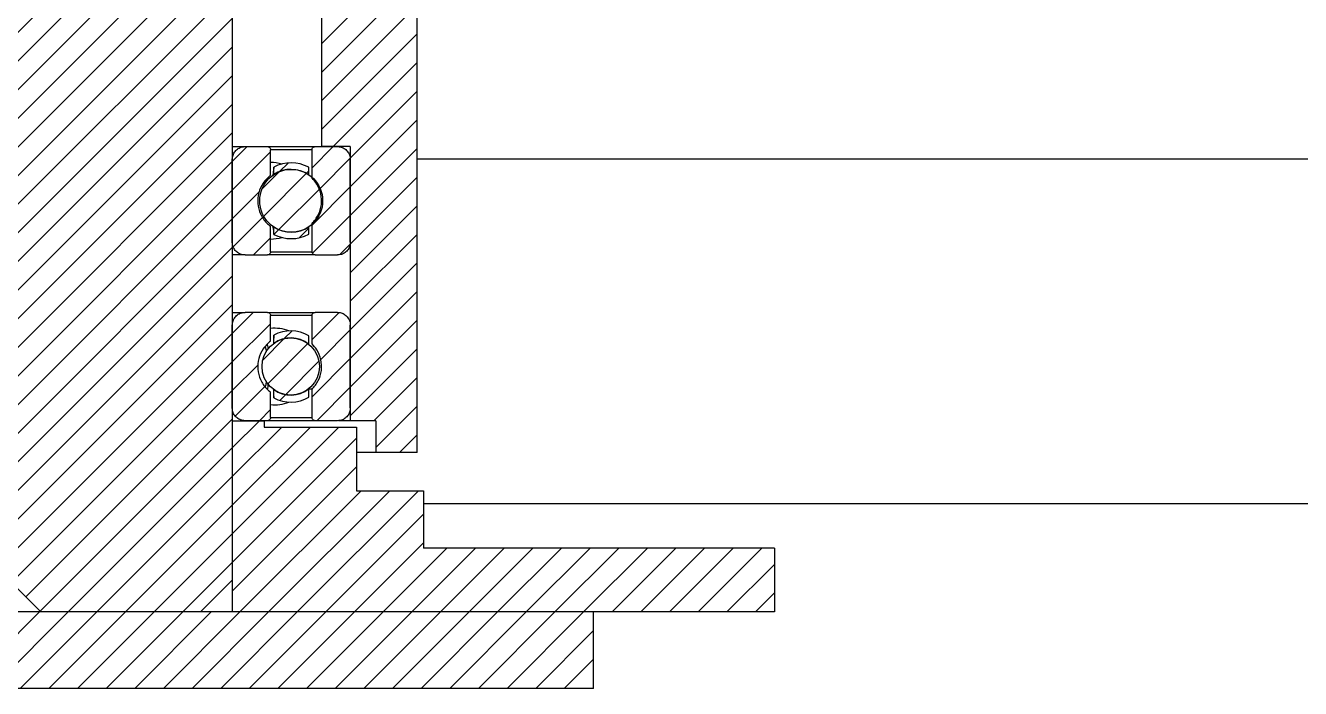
# Model space of a CAD drawing. Header units: millimetres. Extents: x -816 to 2660, y 734 to 4049.
# Drawn here: x -330.7 to -130.8, y 3521 to 3625 of the extents above; entities that cross this region are included whole.
import ezdxf

# ---------------------------------------------------------------- set-up
doc = ezdxf.new("R2010")
doc.units = ezdxf.units.MM

msp = doc.modelspace()

# ---------------------------------------------------------------- hatches: boundary and pattern name
at = {"linetype": 'Continuous', "lineweight": 18}
h = msp.add_hatch(dxfattribs=at)
h.set_pattern_fill('ANSI31', style=0)
edge = h.paths.add_edge_path(flags=0)
edge.add_line((-298.28, 3538), (-298.28, 3752))
edge.add_line((-298.28, 3752), (-333.28, 3752))
edge.add_line((-333.28, 3752), (-333.28, 3538))
edge.add_spline(control_points=[(-333.28, 3538), (-331.61, 3536.33), (-329.95, 3534.66), (-328.28, 3533)], knot_values=[0.042214, 0.042214, 0.042214, 0.042214, 0.049285, 0.049285, 0.049285, 0.049285], weights=[1, 1, 1, 1], degree=3, periodic=0)
edge.add_line((-328.28, 3533), (-303.28, 3533))
edge.add_spline(control_points=[(-303.28, 3533), (-301.61, 3534.66), (-299.95, 3536.33), (-298.28, 3538)], knot_values=[0.084611, 0.084611, 0.084611, 0.084611, 0.09167, 0.09167, 0.09167, 0.09167], weights=[1, 1, 1, 1], degree=3, periodic=0)
h = msp.add_hatch(dxfattribs=at)
h.set_pattern_fill('ANSI31', style=0)
h.paths.add_polyline_path([(-284.28, 3606), (-279.78, 3606), (-279.78, 3563), (-275.78, 3563), (-275.78, 3558), (-269.28, 3558), (-269.28, 3628), (-272.28, 3628), (-272.28, 3678), (-279.78, 3678), (-279.78, 3635), (-284.28, 3635)], flags=0)
h = msp.add_hatch(dxfattribs=at)
h.set_pattern_fill('ANSI31', style=0)
edge = h.paths.add_edge_path(flags=0)
edge.add_line((-298.28, 3604), (-298.28, 3591))
edge.add_spline(control_points=[(-298.28, 3591), (-298.28, 3590.93), (-298.28, 3590.86), (-298.27, 3590.79), (-298.24, 3590.56), (-298.18, 3590.34), (-298.09, 3590.14), (-297.99, 3589.94), (-297.86, 3589.75), (-297.7, 3589.59), (-297.54, 3589.43), (-297.36, 3589.3), (-297.16, 3589.2), (-296.95, 3589.1), (-296.73, 3589.04), (-296.51, 3589.01), (-296.43, 3589), (-296.36, 3589), (-296.28, 3589)], knot_values=[0, 0, 0, 0, 0.000211, 0.000211, 0.000211, 0.000891, 0.000891, 0.000891, 0.001571, 0.001571, 0.001571, 0.002252, 0.002252, 0.002252, 0.002932, 0.002932, 0.002932, 0.003165, 0.003165, 0.003165, 0.003165], weights=[1, 1, 1, 1, 1, 1, 1, 1, 1, 1, 1, 1, 1, 1, 1, 1, 1, 1, 1], degree=3, periodic=0)
edge.add_line((-296.28, 3589), (-292.78, 3589))
edge.add_spline(control_points=[(-292.78, 3589), (-292.73, 3589), (-292.69, 3589), (-292.65, 3589.01), (-292.59, 3589.03), (-292.54, 3589.05), (-292.49, 3589.09), (-292.45, 3589.12), (-292.41, 3589.16), (-292.37, 3589.2), (-292.34, 3589.25), (-292.32, 3589.3), (-292.3, 3589.35), (-292.29, 3589.4), (-292.28, 3589.45), (-292.28, 3589.5)], knot_values=[0.000813, 0.000813, 0.000813, 0.000813, 0.00095, 0.00095, 0.00095, 0.001119, 0.001119, 0.001119, 0.001289, 0.001289, 0.001289, 0.001458, 0.001458, 0.001458, 0.001602, 0.001602, 0.001602, 0.001602], weights=[1, 1, 1, 1, 1, 1, 1, 1, 1, 1, 1, 1, 1, 1, 1, 1], degree=3, periodic=0)
edge.add_line((-292.28, 3589.5), (-292.28, 3593.5))
edge.add_spline(control_points=[(-292.28, 3593.5), (-292.5, 3593.66), (-292.71, 3593.85), (-292.91, 3594.05), (-293.29, 3594.46), (-293.61, 3594.94), (-293.84, 3595.45), (-294.07, 3595.96), (-294.21, 3596.52), (-294.26, 3597.07), (-294.31, 3597.63), (-294.26, 3598.2), (-294.12, 3598.75), (-293.98, 3599.29), (-293.75, 3599.81), (-293.43, 3600.28), (-293.12, 3600.74), (-292.73, 3601.16), (-292.28, 3601.5)], knot_values=[0, 0, 0, 0, 0.000838, 0.000838, 0.000838, 0.002535, 0.002535, 0.002535, 0.004232, 0.004232, 0.004232, 0.00593, 0.00593, 0.00593, 0.007627, 0.007627, 0.007627, 0.009323, 0.009323, 0.009323, 0.009323], weights=[1, 1, 1, 1, 1, 1, 1, 1, 1, 1, 1, 1, 1, 1, 1, 1, 1, 1, 1], degree=3, periodic=0)
edge.add_line((-292.28, 3601.5), (-292.28, 3605.5))
edge.add_spline(control_points=[(-292.28, 3605.5), (-292.28, 3605.52), (-292.28, 3605.55), (-292.29, 3605.57), (-292.29, 3605.63), (-292.31, 3605.68), (-292.34, 3605.73), (-292.37, 3605.78), (-292.4, 3605.83), (-292.44, 3605.86), (-292.48, 3605.9), (-292.53, 3605.93), (-292.58, 3605.96), (-292.63, 3605.98), (-292.69, 3605.99), (-292.75, 3605.99), (-292.76, 3606), (-292.77, 3606), (-292.78, 3606)], knot_values=[0.000025, 0.000025, 0.000025, 0.000025, 0.000103, 0.000103, 0.000103, 0.000272, 0.000272, 0.000272, 0.000442, 0.000442, 0.000442, 0.000611, 0.000611, 0.000611, 0.00078, 0.00078, 0.00078, 0.000813, 0.000813, 0.000813, 0.000813], weights=[1, 1, 1, 1, 1, 1, 1, 1, 1, 1, 1, 1, 1, 1, 1, 1, 1, 1, 1], degree=3, periodic=0)
edge.add_line((-292.78, 3606), (-296.28, 3606))
edge.add_spline(control_points=[(-296.28, 3606), (-296.43, 3606), (-296.58, 3605.98), (-296.72, 3605.95), (-296.94, 3605.9), (-297.15, 3605.81), (-297.34, 3605.69), (-297.53, 3605.57), (-297.7, 3605.42), (-297.84, 3605.25), (-297.98, 3605.07), (-298.09, 3604.87), (-298.17, 3604.66), (-298.24, 3604.45), (-298.28, 3604.22), (-298.28, 3604)], knot_values=[0.003165, 0.003165, 0.003165, 0.003165, 0.003612, 0.003612, 0.003612, 0.004292, 0.004292, 0.004292, 0.004973, 0.004973, 0.004973, 0.005653, 0.005653, 0.005653, 0.006333, 0.006333, 0.006333, 0.006333], weights=[1, 1, 1, 1, 1, 1, 1, 1, 1, 1, 1, 1, 1, 1, 1, 1], degree=3, periodic=0)
h = msp.add_hatch(dxfattribs=at)
h.set_pattern_fill('ANSI31', style=0)
edge = h.paths.add_edge_path(flags=0)
edge.add_spline(control_points=[(-281.78, 3589), (-281.63, 3589), (-281.48, 3589.01), (-281.34, 3589.04), (-281.12, 3589.09), (-280.91, 3589.18), (-280.72, 3589.3), (-280.53, 3589.42), (-280.36, 3589.57), (-280.22, 3589.75), (-280.08, 3589.92), (-279.97, 3590.12), (-279.89, 3590.33), (-279.82, 3590.55), (-279.78, 3590.77), (-279.78, 3591)], knot_values=[0.003165, 0.003165, 0.003165, 0.003165, 0.003612, 0.003612, 0.003612, 0.004292, 0.004292, 0.004292, 0.004973, 0.004973, 0.004973, 0.005653, 0.005653, 0.005653, 0.006333, 0.006333, 0.006333, 0.006333], weights=[1, 1, 1, 1, 1, 1, 1, 1, 1, 1, 1, 1, 1, 1, 1, 1], degree=3, periodic=0)
edge.add_line((-279.78, 3591), (-279.78, 3604))
edge.add_spline(control_points=[(-279.78, 3604), (-279.78, 3604.07), (-279.78, 3604.14), (-279.79, 3604.21), (-279.81, 3604.43), (-279.88, 3604.65), (-279.97, 3604.85), (-280.07, 3605.05), (-280.2, 3605.24), (-280.36, 3605.4), (-280.52, 3605.56), (-280.7, 3605.7), (-280.9, 3605.79), (-281.1, 3605.89), (-281.33, 3605.96), (-281.55, 3605.98), (-281.62, 3605.99), (-281.7, 3606), (-281.78, 3606)], knot_values=[0, 0, 0, 0, 0.000211, 0.000211, 0.000211, 0.000891, 0.000891, 0.000891, 0.001571, 0.001571, 0.001571, 0.002252, 0.002252, 0.002252, 0.002932, 0.002932, 0.002932, 0.003165, 0.003165, 0.003165, 0.003165], weights=[1, 1, 1, 1, 1, 1, 1, 1, 1, 1, 1, 1, 1, 1, 1, 1, 1, 1, 1], degree=3, periodic=0)
edge.add_line((-281.78, 3606), (-285.28, 3606))
edge.add_spline(control_points=[(-285.28, 3606), (-285.32, 3606), (-285.37, 3605.99), (-285.41, 3605.98), (-285.47, 3605.96), (-285.52, 3605.94), (-285.57, 3605.91), (-285.61, 3605.87), (-285.65, 3605.83), (-285.69, 3605.79), (-285.72, 3605.74), (-285.74, 3605.69), (-285.76, 3605.64), (-285.77, 3605.59), (-285.78, 3605.54), (-285.78, 3605.5)], knot_values=[0.000813, 0.000813, 0.000813, 0.000813, 0.00095, 0.00095, 0.00095, 0.001119, 0.001119, 0.001119, 0.001289, 0.001289, 0.001289, 0.001458, 0.001458, 0.001458, 0.001602, 0.001602, 0.001602, 0.001602], weights=[1, 1, 1, 1, 1, 1, 1, 1, 1, 1, 1, 1, 1, 1, 1, 1], degree=3, periodic=0)
edge.add_line((-285.78, 3605.5), (-285.78, 3601.07))
edge.add_spline(control_points=[(-285.78, 3601.07), (-285.49, 3600.79), (-285.24, 3600.47), (-285.03, 3600.13), (-284.73, 3599.65), (-284.52, 3599.12), (-284.4, 3598.57), (-284.28, 3598.02), (-284.25, 3597.45), (-284.32, 3596.89), (-284.38, 3596.34), (-284.55, 3595.79), (-284.8, 3595.28), (-285.04, 3594.78), (-285.38, 3594.32), (-285.78, 3593.93)], knot_values=[-0.000001, -0.000001, -0.000001, -0.000001, 0.001194, 0.001194, 0.001194, 0.002872, 0.002872, 0.002872, 0.004551, 0.004551, 0.004551, 0.006229, 0.006229, 0.006229, 0.007908, 0.007908, 0.007908, 0.007908], weights=[1, 1, 1, 1, 1, 1, 1, 1, 1, 1, 1, 1, 1, 1, 1, 1], degree=3, periodic=0)
edge.add_line((-285.78, 3593.93), (-285.78, 3589.5))
edge.add_spline(control_points=[(-285.78, 3589.5), (-285.78, 3589.47), (-285.78, 3589.44), (-285.77, 3589.42), (-285.76, 3589.36), (-285.75, 3589.31), (-285.72, 3589.26), (-285.69, 3589.21), (-285.66, 3589.16), (-285.62, 3589.13), (-285.58, 3589.09), (-285.53, 3589.06), (-285.48, 3589.04), (-285.42, 3589.01), (-285.37, 3589), (-285.31, 3589), (-285.3, 3589), (-285.29, 3589), (-285.28, 3589)], knot_values=[0.000025, 0.000025, 0.000025, 0.000025, 0.000103, 0.000103, 0.000103, 0.000272, 0.000272, 0.000272, 0.000442, 0.000442, 0.000442, 0.000611, 0.000611, 0.000611, 0.00078, 0.00078, 0.00078, 0.000813, 0.000813, 0.000813, 0.000813], weights=[1, 1, 1, 1, 1, 1, 1, 1, 1, 1, 1, 1, 1, 1, 1, 1, 1, 1, 1], degree=3, periodic=0)
edge.add_line((-285.28, 3589), (-281.78, 3589))
h = msp.add_hatch(dxfattribs=at)
h.set_pattern_fill('ANSI31', style=0)
edge = h.paths.add_edge_path(flags=0)
edge.add_line((-291.78, 3602.77), (-291.78, 3601.59))
edge.add_arc((-289.04, 3597.5), 4.93, 55.8813, 123.7392, ccw=False)
edge.add_line((-286.28, 3601.57), (-286.28, 3602.75))
edge.add_arc((-289.04, 3597.5), 5.94, 62.2701, 117.4352)
h = msp.add_hatch(dxfattribs=at)
h.set_pattern_fill('ANSI31', style=0)
edge = h.paths.add_edge_path(flags=0)
edge.add_arc((-289.04, 3597.5), 4.93, 0, 360)
h = msp.add_hatch(dxfattribs=at)
h.set_pattern_fill('ANSI31', style=0)
edge = h.paths.add_edge_path(flags=0)
edge.add_line((-286.28, 3592.24), (-286.28, 3593.42))
edge.add_arc((-289.04, 3597.5), 4.93, 236.2608, 304.1187, ccw=False)
edge.add_line((-291.78, 3593.4), (-291.78, 3592.22))
edge.add_arc((-289.04, 3597.5), 5.94, 242.5648, 297.7299)
h = msp.add_hatch(dxfattribs=at)
h.set_pattern_fill('ANSI31', style=0)
edge = h.paths.add_edge_path(flags=0)
edge.add_line((-298.28, 3578), (-298.28, 3565))
edge.add_spline(control_points=[(-298.28, 3565), (-298.28, 3564.85), (-298.26, 3564.7), (-298.23, 3564.56), (-298.18, 3564.34), (-298.09, 3564.12), (-297.98, 3563.94), (-297.86, 3563.75), (-297.7, 3563.57), (-297.53, 3563.43), (-297.35, 3563.29), (-297.15, 3563.18), (-296.94, 3563.11), (-296.73, 3563.03), (-296.5, 3563), (-296.28, 3563)], knot_values=[0, 0, 0, 0, 0.000443, 0.000443, 0.000443, 0.00112, 0.00112, 0.00112, 0.001797, 0.001797, 0.001797, 0.002474, 0.002474, 0.002474, 0.00315, 0.00315, 0.00315, 0.00315], weights=[1, 1, 1, 1, 1, 1, 1, 1, 1, 1, 1, 1, 1, 1, 1, 1], degree=3, periodic=0)
edge.add_line((-296.28, 3563), (-292.78, 3563))
edge.add_spline(control_points=[(-292.78, 3563), (-292.73, 3563), (-292.69, 3563), (-292.65, 3563.01), (-292.59, 3563.03), (-292.54, 3563.05), (-292.49, 3563.09), (-292.45, 3563.12), (-292.41, 3563.16), (-292.37, 3563.2), (-292.34, 3563.25), (-292.32, 3563.3), (-292.3, 3563.35), (-292.29, 3563.4), (-292.28, 3563.45), (-292.28, 3563.5)], knot_values=[0.000813, 0.000813, 0.000813, 0.000813, 0.00095, 0.00095, 0.00095, 0.001119, 0.001119, 0.001119, 0.001289, 0.001289, 0.001289, 0.001458, 0.001458, 0.001458, 0.001602, 0.001602, 0.001602, 0.001602], weights=[1, 1, 1, 1, 1, 1, 1, 1, 1, 1, 1, 1, 1, 1, 1, 1], degree=3, periodic=0)
edge.add_line((-292.28, 3563.5), (-292.28, 3567.5))
edge.add_spline(control_points=[(-292.28, 3567.5), (-292.5, 3567.66), (-292.71, 3567.85), (-292.91, 3568.05), (-293.29, 3568.46), (-293.61, 3568.94), (-293.84, 3569.45), (-294.07, 3569.96), (-294.21, 3570.52), (-294.26, 3571.07), (-294.31, 3571.63), (-294.26, 3572.2), (-294.12, 3572.75), (-293.98, 3573.29), (-293.75, 3573.81), (-293.43, 3574.28), (-293.12, 3574.74), (-292.73, 3575.16), (-292.28, 3575.5)], knot_values=[0, 0, 0, 0, 0.000838, 0.000838, 0.000838, 0.002535, 0.002535, 0.002535, 0.004232, 0.004232, 0.004232, 0.00593, 0.00593, 0.00593, 0.007627, 0.007627, 0.007627, 0.009323, 0.009323, 0.009323, 0.009323], weights=[1, 1, 1, 1, 1, 1, 1, 1, 1, 1, 1, 1, 1, 1, 1, 1, 1, 1, 1], degree=3, periodic=0)
edge.add_line((-292.28, 3575.5), (-292.28, 3579.5))
edge.add_spline(control_points=[(-292.28, 3579.5), (-292.28, 3579.52), (-292.28, 3579.55), (-292.29, 3579.57), (-292.29, 3579.63), (-292.31, 3579.68), (-292.34, 3579.73), (-292.37, 3579.78), (-292.4, 3579.83), (-292.44, 3579.86), (-292.48, 3579.9), (-292.53, 3579.93), (-292.58, 3579.96), (-292.63, 3579.98), (-292.69, 3579.99), (-292.75, 3579.99), (-292.76, 3580), (-292.77, 3580), (-292.78, 3580)], knot_values=[0.000025, 0.000025, 0.000025, 0.000025, 0.000103, 0.000103, 0.000103, 0.000272, 0.000272, 0.000272, 0.000442, 0.000442, 0.000442, 0.000611, 0.000611, 0.000611, 0.00078, 0.00078, 0.00078, 0.000813, 0.000813, 0.000813, 0.000813], weights=[1, 1, 1, 1, 1, 1, 1, 1, 1, 1, 1, 1, 1, 1, 1, 1, 1, 1, 1], degree=3, periodic=0)
edge.add_line((-292.78, 3580), (-296.28, 3580))
edge.add_spline(control_points=[(-296.28, 3580), (-296.43, 3580), (-296.58, 3579.98), (-296.72, 3579.95), (-296.94, 3579.9), (-297.15, 3579.81), (-297.34, 3579.69), (-297.53, 3579.57), (-297.7, 3579.42), (-297.84, 3579.25), (-297.98, 3579.07), (-298.09, 3578.87), (-298.17, 3578.66), (-298.24, 3578.45), (-298.28, 3578.22), (-298.28, 3578)], knot_values=[0.000001, 0.000001, 0.000001, 0.000001, 0.000443, 0.000443, 0.000443, 0.00112, 0.00112, 0.00112, 0.001797, 0.001797, 0.001797, 0.002474, 0.002474, 0.002474, 0.003151, 0.003151, 0.003151, 0.003151], weights=[1, 1, 1, 1, 1, 1, 1, 1, 1, 1, 1, 1, 1, 1, 1, 1], degree=3, periodic=0)
h = msp.add_hatch(dxfattribs=at)
h.set_pattern_fill('ANSI31', style=0)
edge = h.paths.add_edge_path(flags=0)
edge.add_spline(control_points=[(-281.78, 3563), (-281.63, 3563), (-281.48, 3563.01), (-281.34, 3563.04), (-281.12, 3563.09), (-280.91, 3563.18), (-280.72, 3563.3), (-280.53, 3563.42), (-280.36, 3563.57), (-280.22, 3563.75), (-280.08, 3563.92), (-279.97, 3564.12), (-279.89, 3564.33), (-279.82, 3564.55), (-279.78, 3564.77), (-279.78, 3565)], knot_values=[0.003165, 0.003165, 0.003165, 0.003165, 0.003612, 0.003612, 0.003612, 0.004292, 0.004292, 0.004292, 0.004973, 0.004973, 0.004973, 0.005653, 0.005653, 0.005653, 0.006333, 0.006333, 0.006333, 0.006333], weights=[1, 1, 1, 1, 1, 1, 1, 1, 1, 1, 1, 1, 1, 1, 1, 1], degree=3, periodic=0)
edge.add_line((-279.78, 3565), (-279.78, 3578))
edge.add_spline(control_points=[(-279.78, 3578), (-279.78, 3578.07), (-279.78, 3578.14), (-279.79, 3578.21), (-279.81, 3578.43), (-279.88, 3578.65), (-279.97, 3578.85), (-280.07, 3579.05), (-280.2, 3579.24), (-280.36, 3579.4), (-280.52, 3579.56), (-280.7, 3579.7), (-280.9, 3579.79), (-281.1, 3579.89), (-281.33, 3579.96), (-281.55, 3579.98), (-281.62, 3579.99), (-281.7, 3580), (-281.78, 3580)], knot_values=[0, 0, 0, 0, 0.000211, 0.000211, 0.000211, 0.000891, 0.000891, 0.000891, 0.001571, 0.001571, 0.001571, 0.002252, 0.002252, 0.002252, 0.002932, 0.002932, 0.002932, 0.003165, 0.003165, 0.003165, 0.003165], weights=[1, 1, 1, 1, 1, 1, 1, 1, 1, 1, 1, 1, 1, 1, 1, 1, 1, 1, 1], degree=3, periodic=0)
edge.add_line((-281.78, 3580), (-285.28, 3580))
edge.add_spline(control_points=[(-285.28, 3580), (-285.32, 3580), (-285.37, 3579.99), (-285.41, 3579.98), (-285.47, 3579.96), (-285.52, 3579.94), (-285.57, 3579.91), (-285.61, 3579.87), (-285.65, 3579.83), (-285.69, 3579.79), (-285.72, 3579.74), (-285.74, 3579.69), (-285.76, 3579.64), (-285.77, 3579.59), (-285.78, 3579.54), (-285.78, 3579.5)], knot_values=[0.000813, 0.000813, 0.000813, 0.000813, 0.00095, 0.00095, 0.00095, 0.001119, 0.001119, 0.001119, 0.001289, 0.001289, 0.001289, 0.001458, 0.001458, 0.001458, 0.001602, 0.001602, 0.001602, 0.001602], weights=[1, 1, 1, 1, 1, 1, 1, 1, 1, 1, 1, 1, 1, 1, 1, 1], degree=3, periodic=0)
edge.add_line((-285.78, 3579.5), (-285.78, 3575.07))
edge.add_spline(control_points=[(-285.78, 3575.07), (-285.49, 3574.79), (-285.24, 3574.47), (-285.03, 3574.13), (-284.73, 3573.65), (-284.52, 3573.12), (-284.4, 3572.57), (-284.28, 3572.02), (-284.25, 3571.45), (-284.32, 3570.89), (-284.38, 3570.34), (-284.55, 3569.79), (-284.8, 3569.28), (-285.04, 3568.78), (-285.38, 3568.32), (-285.78, 3567.93)], knot_values=[0, 0, 0, 0, 0.001204, 0.001204, 0.001204, 0.002895, 0.002895, 0.002895, 0.004586, 0.004586, 0.004586, 0.006276, 0.006276, 0.006276, 0.007967, 0.007967, 0.007967, 0.007967], weights=[1, 1, 1, 1, 1, 1, 1, 1, 1, 1, 1, 1, 1, 1, 1, 1], degree=3, periodic=0)
edge.add_line((-285.78, 3567.93), (-285.78, 3563.5))
edge.add_spline(control_points=[(-285.78, 3563.5), (-285.78, 3563.47), (-285.78, 3563.44), (-285.77, 3563.42), (-285.76, 3563.36), (-285.75, 3563.31), (-285.72, 3563.26), (-285.69, 3563.21), (-285.66, 3563.16), (-285.62, 3563.13), (-285.58, 3563.09), (-285.53, 3563.06), (-285.48, 3563.04), (-285.42, 3563.01), (-285.37, 3563), (-285.31, 3563), (-285.3, 3563), (-285.29, 3563), (-285.28, 3563)], knot_values=[0.000025, 0.000025, 0.000025, 0.000025, 0.000103, 0.000103, 0.000103, 0.000272, 0.000272, 0.000272, 0.000442, 0.000442, 0.000442, 0.000611, 0.000611, 0.000611, 0.00078, 0.00078, 0.00078, 0.000813, 0.000813, 0.000813, 0.000813], weights=[1, 1, 1, 1, 1, 1, 1, 1, 1, 1, 1, 1, 1, 1, 1, 1, 1, 1, 1], degree=3, periodic=0)
edge.add_line((-285.28, 3563), (-281.78, 3563))
h = msp.add_hatch(dxfattribs=at)
h.set_pattern_fill('ANSI31', style=0)
edge = h.paths.add_edge_path(flags=0)
edge.add_line((-291.78, 3576.41), (-291.78, 3575.12))
edge.add_arc((-289.12, 3571.5), 4.49, 50.8183, 126.2888, ccw=False)
edge.add_line((-286.28, 3574.98), (-286.28, 3576.31))
edge.add_arc((-289.12, 3571.5), 5.59, 59.4449, 118.4402)
h = msp.add_hatch(dxfattribs=at)
h.set_pattern_fill('ANSI31', style=0)
edge = h.paths.add_edge_path(flags=0)
edge.add_arc((-289.12, 3571.5), 4.49, 0, 360)
h = msp.add_hatch(dxfattribs=at)
h.set_pattern_fill('ANSI31', style=0)
edge = h.paths.add_edge_path(flags=0)
edge.add_line((-286.28, 3566.69), (-286.28, 3568.01))
edge.add_arc((-289.12, 3571.5), 4.49, 233.7112, 309.1817, ccw=False)
edge.add_line((-291.78, 3567.87), (-291.78, 3566.58))
edge.add_arc((-289.12, 3571.5), 5.59, 241.5598, 300.5551)
h = msp.add_hatch(dxfattribs=at)
h.set_pattern_fill('ANSI31', style=0)
h.paths.add_polyline_path([(-213.28, 3533), (-213.28, 3543), (-268.28, 3543), (-268.28, 3552), (-278.78, 3552), (-278.78, 3562), (-293.28, 3562), (-293.28, 3563), (-298.28, 3563), (-298.28, 3533)], flags=0)
h = msp.add_hatch(dxfattribs=at)
h.set_pattern_fill('ANSI31', style=0)
h.paths.add_polyline_path([(-389.95, 3521), (-241.62, 3521), (-241.62, 3533), (-389.95, 3533)], flags=0)

# ---------------------------------------------------------------- linework, layer by layer
at = {"color": 7, "linetype": 'Continuous', "lineweight": 25}
for p, q in [((-298.28, 3752), (-298.28, 3538)), ((-284.28, 3635), (-284.28, 3606)), ((-269.28, 3558), (-269.28, 3628)), ((-298.28, 3606), (-296.28, 3606)), ((-296.28, 3606), (-292.78, 3606)), ((-292.66, 3606), (-285.28, 3606)), ((-292.28, 3601.5), (-292.28, 3605.5)), ((-285.78, 3601.07), (-285.78, 3605.5)), ((-285.28, 3606), (-281.78, 3606)), ((-279.78, 3606), (-284.28, 3606)), ((-279.78, 3606), (-279.78, 3563)), ((-298.28, 3591), (-298.28, 3604)), ((-291.78, 3601.59), (-291.78, 3602.77)), ((-286.28, 3601.57), (-286.28, 3602.75)), ((-279.78, 3591), (-279.78, 3604)), ((927.72, 3604), (-269.28, 3604)), ((-292.28, 3589.5), (-292.28, 3593.5)), ((-291.78, 3592.22), (-291.78, 3593.4)), ((-286.28, 3592.24), (-286.28, 3593.42)), ((-285.78, 3589.5), (-285.78, 3593.93)), ((-296.28, 3589), (-298.28, 3589)), ((-296.28, 3589), (-292.78, 3589)), ((-285.28, 3589), (-292.78, 3589)), ((-285.28, 3589), (-281.78, 3589)), ((-298.28, 3580), (-296.28, 3580)), ((-292.78, 3580), (-296.28, 3580)), ((-292.66, 3580), (-285.28, 3580)), ((-292.28, 3575.5), (-292.28, 3579.5)), ((-285.78, 3575.07), (-285.78, 3579.5)), ((-281.78, 3580), (-285.28, 3580)), ((-298.28, 3565), (-298.28, 3578)), ((-279.78, 3565), (-279.78, 3578)), ((-292.61, 3574.32), (-292.76, 3574.98)), ((-291.78, 3575.12), (-291.78, 3576.41)), ((-286.28, 3574.98), (-286.28, 3576.31)), ((-292.28, 3563.5), (-292.28, 3567.5)), ((-291.78, 3566.58), (-291.78, 3567.87)), ((-285.78, 3567.93), (-286.3, 3567.93)), ((-286.28, 3566.69), (-286.28, 3568.01)), ((-285.78, 3563.5), (-285.78, 3567.93)), ((-298.28, 3563), (-298.28, 3533)), ((-298.28, 3563), (-293.28, 3563)), ((-292.78, 3563), (-296.28, 3563)), ((-293.28, 3563), (-293.28, 3562)), ((-285.28, 3563), (-292.78, 3563)), ((-281.78, 3563), (-285.28, 3563)), ((-279.78, 3563), (-281.62, 3563)), ((-275.78, 3563), (-279.78, 3563)), ((-275.78, 3563), (-275.78, 3558)), ((-293.28, 3562), (-278.78, 3562)), ((-278.78, 3562), (-278.78, 3552)), ((-275.78, 3558), (-278.78, 3558)), ((-269.28, 3558), (-275.78, 3558)), ((-278.78, 3552), (-268.28, 3552)), ((-268.28, 3552), (-268.28, 3543)), ((-268.28, 3550), (926.72, 3550)), ((-213.28, 3543), (-268.28, 3543)), ((-213.28, 3543), (-213.28, 3533)), ((-328.28, 3533), (-333.28, 3538)), ((-298.28, 3538), (-303.28, 3533)), ((-241.62, 3533), (-389.95, 3533)), ((-303.28, 3533), (-328.28, 3533)), ((-213.28, 3533), (-298.28, 3533)), ((-241.62, 3521), (-241.62, 3533)), ((-241.62, 3521), (-389.95, 3521))]:
    msp.add_line(p, q, dxfattribs=at)
at = {"color": 8, "linetype": 'Continuous', "lineweight": 25}
for p, q in [((-285.78, 3605.5), (-292.28, 3605.5)), ((-292.28, 3589.5), (-285.78, 3589.5)), ((-285.78, 3579.5), (-292.28, 3579.5)), ((-292.28, 3563.5), (-285.78, 3563.5))]:
    msp.add_line(p, q, dxfattribs=at)
at = {"color": 7, "linetype": 'Continuous', "lineweight": 25}
for centre, radius in [((-289.04, 3597.5), 4.93), ((-289.12, 3571.5), 4.49)]:
    msp.add_circle(centre, radius, dxfattribs=at)
for centre, radius, start, end in [((-292.2, 3597.5), 6, 73.6081, 90.7633), ((-289.04, 3597.5), 5.94, 62.2701, 117.4352), ((-289.04, 3597.5), 4.93, 55.8813, 123.7392), ((-289.04, 3597.5), 4.93, 236.2608, 304.1187), ((-292.2, 3597.5), 6, 269.2367, 286.3919), ((-289.04, 3597.5), 5.94, 242.5648, 297.7299), ((-291.6, 3571.5), 6, 68.42, 96.5369), ((-289.12, 3571.5), 5.59, 59.4449, 118.4402), ((-289.12, 3571.5), 4.49, 50.8183, 126.2888), ((-289.12, 3571.5), 4.49, 233.7112, 309.1817), ((-289.12, 3571.5), 5.59, 241.5598, 300.5551), ((-291.6, 3571.5), 6, 263.4631, 291.58)]:
    msp.add_arc(centre, radius, start, end, dxfattribs=at)
for points, knots in [([(-298.28, 3604), (-298.26, 3604.22), (-298.21, 3604.67), (-297.87, 3605.27), (-297.36, 3605.72), (-296.8, 3605.96), (-296.43, 3605.99), (-296.28, 3606)], [0, 0, 0, 0, 0.214634, 0.429335, 0.64402, 0.858712, 1, 1, 1, 1]), ([(-292.78, 3606), (-292.77, 3606), (-292.7, 3605.99), (-292.58, 3605.96), (-292.44, 3605.87), (-292.33, 3605.74), (-292.28, 3605.6), (-292.28, 3605.52), (-292.28, 3605.5)], [0, 0, 0, 0, 0.041939, 0.256553, 0.471233, 0.685899, 0.900568, 1, 1, 1, 1]), ([(-285.78, 3605.5), (-285.78, 3605.54), (-285.77, 3605.65), (-285.69, 3605.79), (-285.57, 3605.91), (-285.43, 3605.98), (-285.32, 3605.99), (-285.28, 3606)], [0, 0, 0, 0, 0.1828171, 0.3974531, 0.6121213, 0.8267827, 1, 1, 1, 1]), ([(-281.78, 3606), (-281.7, 3605.99), (-281.4, 3605.98), (-280.89, 3605.83), (-280.33, 3605.43), (-279.94, 3604.87), (-279.79, 3604.36), (-279.78, 3604.07), (-279.78, 3604)], [0, 0, 0, 0, 0.074083, 0.288725, 0.503381, 0.71802, 0.932669, 1, 1, 1, 1]), ([(-291.78, 3602.77), (-291.78, 3602.71), (-291.79, 3602.54), (-291.85, 3602.09), (-291.91, 3601.53), (-291.93, 3601.37)], [0, 0, 0, 0, 0.258826, 0.781884, 1, 1, 1, 1]), ([(-292.28, 3601.5), (-292.7, 3601.11), (-293.53, 3600.35), (-294.21, 3598.76), (-294.36, 3597.06), (-293.93, 3595.41), (-293.14, 3594.21), (-292.49, 3593.67), (-292.28, 3593.5)], [0, 0, 0, 0, 0.181815, 0.363667, 0.545519, 0.727369, 0.90922, 1, 1, 1, 1]), ([(-285.78, 3593.93), (-285.42, 3594.36), (-284.69, 3595.22), (-284.22, 3596.89), (-284.31, 3598.59), (-284.87, 3600.04), (-285.51, 3600.76), (-285.78, 3601.07)], [0, 0, 0, 0, 0.211965, 0.423965, 0.635967, 0.847967, 1, 1, 1, 1]), ([(-291.92, 3593.57), (-291.92, 3593.5), (-291.86, 3592.97), (-291.79, 3592.5), (-291.78, 3592.3), (-291.78, 3592.22)], [0, 0, 0, 0, 0.087263, 0.681702, 1, 1, 1, 1]), ([(-296.28, 3589), (-296.36, 3589), (-296.66, 3589.01), (-297.17, 3589.16), (-297.73, 3589.56), (-298.12, 3590.12), (-298.27, 3590.63), (-298.28, 3590.93), (-298.28, 3591)], [0, 0, 0, 0, 0.074084, 0.288728, 0.503367, 0.718023, 0.932673, 1, 1, 1, 1]), ([(-279.78, 3591), (-279.8, 3590.77), (-279.85, 3590.32), (-280.19, 3589.72), (-280.7, 3589.27), (-281.26, 3589.03), (-281.63, 3589.01), (-281.78, 3589)], [0, 0, 0, 0, 0.214629, 0.42932, 0.644022, 0.858713, 1, 1, 1, 1]), ([(-292.28, 3589.5), (-292.28, 3589.45), (-292.29, 3589.34), (-292.37, 3589.2), (-292.49, 3589.08), (-292.63, 3589.01), (-292.73, 3589), (-292.78, 3589)], [0, 0, 0, 0, 0.18283, 0.397482, 0.612166, 0.826843, 1, 1, 1, 1]), ([(-285.28, 3589), (-285.29, 3589), (-285.36, 3589), (-285.48, 3589.03), (-285.62, 3589.12), (-285.73, 3589.25), (-285.77, 3589.39), (-285.78, 3589.47), (-285.78, 3589.5)], [0, 0, 0, 0, 0.041937, 0.256612, 0.471269, 0.685936, 0.900568, 1, 1, 1, 1]), ([(-298.28, 3578), (-298.26, 3578.22), (-298.21, 3578.67), (-297.87, 3579.27), (-297.36, 3579.72), (-296.8, 3579.96), (-296.43, 3579.99), (-296.28, 3580)], [0, 0, 0, 0, 0.21463, 0.429331, 0.64402, 0.858712, 1, 1, 1, 1]), ([(-292.78, 3580), (-292.77, 3580), (-292.7, 3579.99), (-292.58, 3579.96), (-292.44, 3579.87), (-292.33, 3579.74), (-292.28, 3579.6), (-292.28, 3579.52), (-292.28, 3579.5)], [0, 0, 0, 0, 0.041939, 0.256546, 0.471224, 0.685902, 0.900569, 1, 1, 1, 1]), ([(-285.78, 3579.5), (-285.78, 3579.54), (-285.77, 3579.65), (-285.69, 3579.79), (-285.57, 3579.91), (-285.43, 3579.98), (-285.32, 3579.99), (-285.28, 3580)], [0, 0, 0, 0, 0.182817, 0.397452, 0.61212, 0.826781, 1, 1, 1, 1]), ([(-281.78, 3580), (-281.7, 3579.99), (-281.4, 3579.98), (-280.89, 3579.83), (-280.33, 3579.43), (-279.94, 3578.87), (-279.79, 3578.36), (-279.78, 3578.07), (-279.78, 3578)], [0, 0, 0, 0, 0.074083, 0.288725, 0.503381, 0.718025, 0.932669, 1, 1, 1, 1]), ([(-292.28, 3575.5), (-292.7, 3575.11), (-293.53, 3574.35), (-294.21, 3572.76), (-294.36, 3571.06), (-293.93, 3569.41), (-293.14, 3568.21), (-292.49, 3567.67), (-292.28, 3567.5)], [0, 0, 0, 0, 0.181816, 0.363668, 0.545518, 0.727371, 0.909221, 1, 1, 1, 1]), ([(-291.78, 3576.41), (-291.78, 3576.24), (-291.79, 3575.88), (-291.83, 3575.27), (-291.85, 3574.95)], [0, 0, 0, 0, 0.473833, 1, 1, 1, 1]), ([(-285.78, 3567.93), (-285.42, 3568.36), (-284.69, 3569.22), (-284.22, 3570.89), (-284.31, 3572.59), (-284.87, 3574.04), (-285.51, 3574.76), (-285.78, 3575.07)], [0, 0, 0, 0, 0.211965, 0.423964, 0.635965, 0.847967, 1, 1, 1, 1]), ([(-292.9, 3573.78), (-292.92, 3573.93), (-292.96, 3574.26), (-293.06, 3574.48), (-293.12, 3574.61)], [0, 0, 0, 0, 0.432803, 1, 1, 1, 1]), ([(-293.11, 3568.36), (-293.09, 3568.42), (-292.98, 3568.63), (-292.93, 3568.96), (-292.9, 3569.22)], [0, 0, 0, 0, 0.239882, 1, 1, 1, 1]), ([(-292.77, 3567.94), (-292.73, 3568.06), (-292.65, 3568.3), (-292.62, 3568.63), (-292.61, 3568.79)], [0, 0, 0, 0, 0.519701, 1, 1, 1, 1]), ([(-291.85, 3568.01), (-291.84, 3567.79), (-291.8, 3567.16), (-291.79, 3566.81), (-291.78, 3566.58)], [0, 0, 0, 0, 0.362001, 1, 1, 1, 1]), ([(-296.28, 3563), (-296.5, 3563.02), (-296.95, 3563.06), (-297.55, 3563.41), (-298.01, 3563.91), (-298.25, 3564.48), (-298.27, 3564.85), (-298.28, 3565)], [0, 0, 0, 0, 0.2144613, 0.4291645, 0.6438566, 0.8585483, 1, 1, 1, 1]), ([(-279.78, 3565), (-279.8, 3564.77), (-279.85, 3564.32), (-280.19, 3563.72), (-280.7, 3563.27), (-281.26, 3563.03), (-281.63, 3563.01), (-281.78, 3563)], [0, 0, 0, 0, 0.214629, 0.429323, 0.644022, 0.858713, 1, 1, 1, 1]), ([(-292.28, 3563.5), (-292.28, 3563.45), (-292.29, 3563.34), (-292.37, 3563.2), (-292.49, 3563.08), (-292.63, 3563.01), (-292.73, 3563), (-292.78, 3563)], [0, 0, 0, 0, 0.182813, 0.397484, 0.612157, 0.826844, 1, 1, 1, 1]), ([(-285.28, 3563), (-285.29, 3563), (-285.36, 3563), (-285.48, 3563.03), (-285.62, 3563.12), (-285.73, 3563.25), (-285.77, 3563.39), (-285.78, 3563.47), (-285.78, 3563.5)], [0, 0, 0, 0, 0.041937, 0.256613, 0.471281, 0.685934, 0.900568, 1, 1, 1, 1])]:
    msp.add_open_spline(points, degree=3, knots=knots, dxfattribs=at)

doc.saveas('drawing.dxf')
